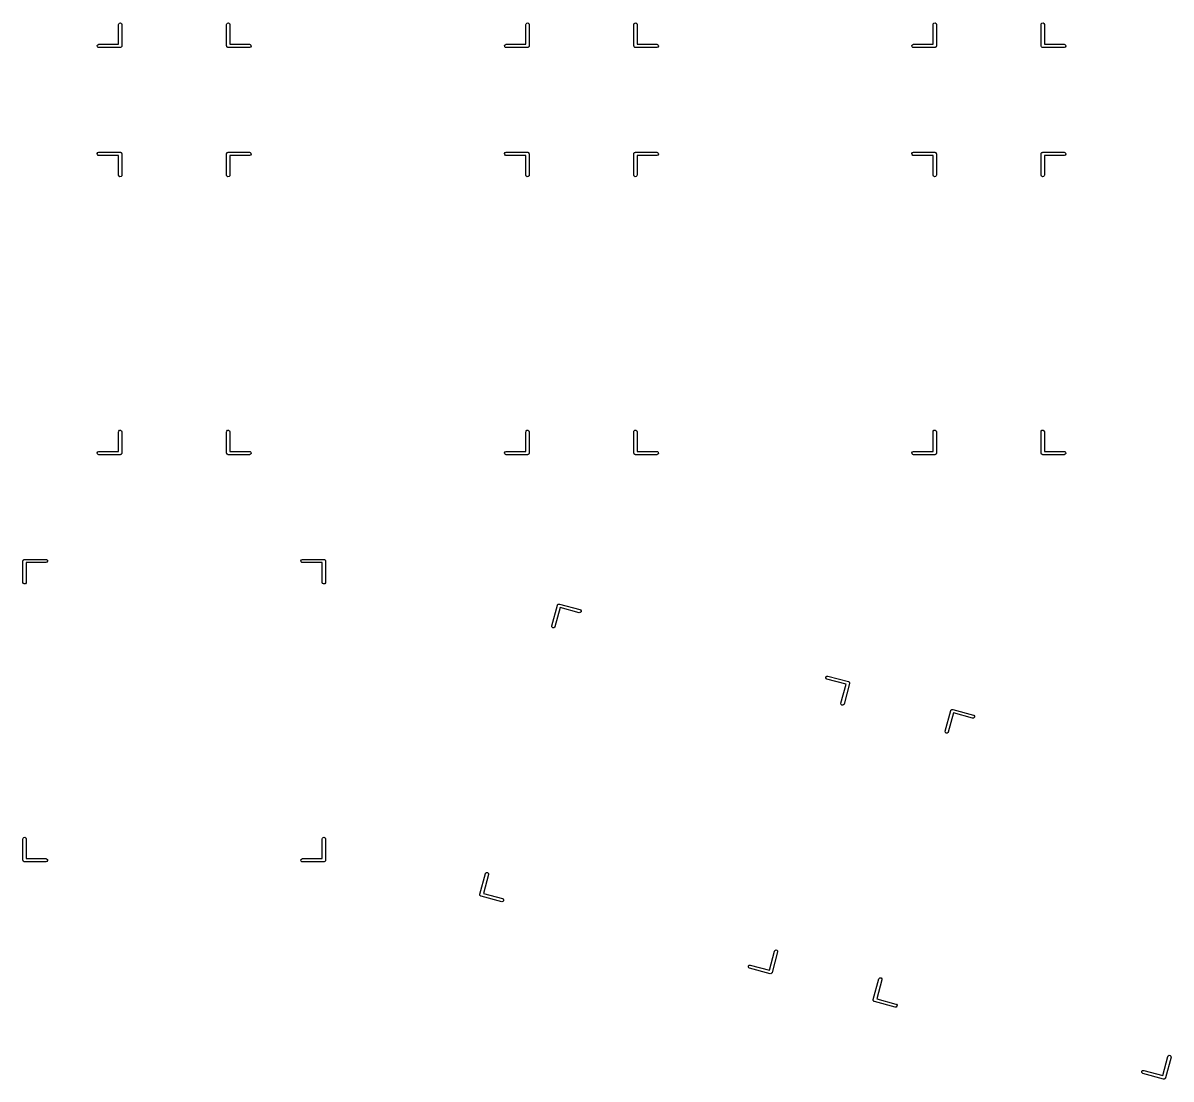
# Model space of a CAD drawing. Extents: x 32 to 256, y -138 to -27.
# Drawn here: x 89.4 to 143.1, y -128 to -78.6 of the extents above; entities that cross this region are included whole.
import ezdxf

# ---------------------------------------------------------------- set-up
doc = ezdxf.new("R2010")
doc.units = 0
doc.layers.add('BLACK', color=7, linetype='CONTINUOUS')

msp = doc.modelspace()

# ---------------------------------------------------------------- linework, layer by layer
at = {"layer": 'BLACK', "linetype": 'CONTINUOUS'}
for p, q in [((93.8375, -78.625), (93.842, -78.5993)), ((93.8375, -79.55), (93.8375, -78.625)), ((93.842, -78.5993), (93.875, -78.56)), ((93.875, -78.56), (93.9255, -78.5511)), ((93.9255, -78.5511), (93.97, -78.5768)), ((93.97, -78.5768), (93.9875, -78.625)), ((93.9875, -78.625), (93.9875, -79.625)), ((98.8875, -78.625), (98.892, -78.5993)), ((98.8875, -79.625), (98.8875, -78.625)), ((98.892, -78.5993), (98.925, -78.56)), ((98.925, -78.56), (98.9755, -78.5511)), ((98.9755, -78.5511), (99.02, -78.5768)), ((99.02, -78.5768), (99.0375, -78.625)), ((99.0375, -78.625), (99.0375, -79.55)), ((112.887, -78.625), (112.892, -78.5993)), ((112.887, -79.55), (112.887, -78.625)), ((112.892, -78.5993), (112.925, -78.56)), ((112.925, -78.56), (112.976, -78.5511)), ((112.976, -78.5511), (113.02, -78.5768)), ((113.02, -78.5768), (113.037, -78.625)), ((113.037, -78.625), (113.037, -79.625)), ((117.938, -78.625), (117.942, -78.5993)), ((117.938, -79.625), (117.938, -78.625)), ((117.942, -78.5993), (117.975, -78.56)), ((117.975, -78.56), (118.026, -78.5511)), ((118.026, -78.5511), (118.07, -78.5768)), ((118.07, -78.5768), (118.087, -78.625)), ((118.087, -78.625), (118.087, -79.55)), ((131.938, -78.625), (131.942, -78.5993)), ((131.938, -79.55), (131.938, -78.625)), ((131.942, -78.5993), (131.975, -78.56)), ((131.975, -78.56), (132.026, -78.5511)), ((132.026, -78.5511), (132.07, -78.5768)), ((132.07, -78.5768), (132.088, -78.625)), ((132.088, -78.625), (132.088, -79.625)), ((136.987, -78.625), (136.992, -78.5993)), ((136.987, -79.625), (136.987, -78.625)), ((136.992, -78.5993), (137.025, -78.56)), ((137.025, -78.56), (137.076, -78.5511)), ((137.076, -78.5511), (137.12, -78.5768)), ((137.12, -78.5768), (137.137, -78.625)), ((137.137, -78.625), (137.137, -79.55)), ((92.8386, -79.612), (92.8643, -79.5675)), ((92.8475, -79.6625), (92.8386, -79.612)), ((92.8868, -79.6955), (92.8475, -79.6625)), ((92.8643, -79.5675), (92.9125, -79.55)), ((92.9125, -79.7), (92.8868, -79.6955)), ((92.9125, -79.55), (93.8375, -79.55)), ((93.9125, -79.7), (92.9125, -79.7)), ((93.9308, -79.6933), (93.9125, -79.7)), ((93.95, -79.69), (93.9308, -79.6933)), ((93.9543, -79.6848), (93.95, -79.69)), ((93.9607, -79.6825), (93.9543, -79.6848)), ((93.9705, -79.6656), (93.9607, -79.6825)), ((93.983, -79.6507), (93.9705, -79.6656)), ((93.9847, -79.6409), (93.983, -79.6507)), ((93.9864, -79.638), (93.9847, -79.6409)), ((93.9875, -79.625), (93.9858, -79.6347)), ((93.9858, -79.6347), (93.9864, -79.638)), ((98.8942, -79.6433), (98.8875, -79.625)), ((98.8975, -79.6625), (98.8942, -79.6433)), ((98.9027, -79.6668), (98.8975, -79.6625)), ((98.905, -79.6732), (98.9027, -79.6668)), ((98.9219, -79.683), (98.905, -79.6732)), ((98.9368, -79.6955), (98.9219, -79.683)), ((98.9466, -79.6972), (98.9368, -79.6955)), ((98.9495, -79.6989), (98.9466, -79.6972)), ((98.9528, -79.6983), (98.9495, -79.6989)), ((98.9625, -79.7), (98.9528, -79.6983)), ((99.9625, -79.7), (98.9625, -79.7)), ((99.0375, -79.55), (99.9625, -79.55)), ((99.9625, -79.55), (99.9882, -79.5545)), ((100.011, -79.6825), (99.9625, -79.7)), ((99.9882, -79.5545), (100.027, -79.5875)), ((100.036, -79.638), (100.011, -79.6825)), ((100.027, -79.5875), (100.036, -79.638)), ((111.889, -79.612), (111.914, -79.5675)), ((111.898, -79.6625), (111.889, -79.612)), ((111.937, -79.6955), (111.898, -79.6625)), ((111.914, -79.5675), (111.962, -79.55)), ((111.962, -79.7), (111.937, -79.6955)), ((111.962, -79.55), (112.887, -79.55)), ((112.962, -79.7), (111.962, -79.7)), ((112.981, -79.6933), (112.962, -79.7)), ((113, -79.69), (112.981, -79.6933)), ((113.004, -79.6848), (113, -79.69)), ((113.011, -79.6825), (113.004, -79.6848)), ((113.02, -79.6656), (113.011, -79.6825)), ((113.033, -79.6507), (113.02, -79.6656)), ((113.035, -79.6409), (113.033, -79.6507)), ((113.036, -79.638), (113.035, -79.6409)), ((113.037, -79.625), (113.036, -79.6347)), ((113.036, -79.6347), (113.036, -79.638)), ((117.944, -79.6433), (117.938, -79.625)), ((117.948, -79.6625), (117.944, -79.6433)), ((117.953, -79.6668), (117.948, -79.6625)), ((117.955, -79.6732), (117.953, -79.6668)), ((117.972, -79.683), (117.955, -79.6732)), ((117.987, -79.6955), (117.972, -79.683)), ((117.997, -79.6972), (117.987, -79.6955)), ((117.999, -79.6989), (117.997, -79.6972)), ((118.003, -79.6983), (117.999, -79.6989)), ((118.012, -79.7), (118.003, -79.6983)), ((119.012, -79.7), (118.012, -79.7)), ((118.087, -79.55), (119.012, -79.55)), ((119.012, -79.55), (119.038, -79.5545)), ((119.061, -79.6825), (119.012, -79.7)), ((119.038, -79.5545), (119.077, -79.5875)), ((119.086, -79.638), (119.061, -79.6825)), ((119.077, -79.5875), (119.086, -79.638)), ((130.939, -79.612), (130.964, -79.5675)), ((130.948, -79.6625), (130.939, -79.612)), ((130.987, -79.6955), (130.948, -79.6625)), ((130.964, -79.5675), (131.012, -79.55)), ((131.012, -79.7), (130.987, -79.6955)), ((131.012, -79.55), (131.938, -79.55)), ((132.012, -79.7), (131.012, -79.7)), ((132.031, -79.6933), (132.012, -79.7)), ((132.05, -79.69), (132.031, -79.6933)), ((132.054, -79.6848), (132.05, -79.69)), ((132.061, -79.6825), (132.054, -79.6848)), ((132.07, -79.6656), (132.061, -79.6825)), ((132.083, -79.6507), (132.07, -79.6656)), ((132.085, -79.6409), (132.083, -79.6507)), ((132.086, -79.638), (132.085, -79.6409)), ((132.088, -79.625), (132.086, -79.6347)), ((132.086, -79.6347), (132.086, -79.638)), ((136.994, -79.6433), (136.987, -79.625)), ((136.998, -79.6625), (136.994, -79.6433)), ((137.003, -79.6668), (136.998, -79.6625)), ((137.005, -79.6732), (137.003, -79.6668)), ((137.022, -79.683), (137.005, -79.6732)), ((137.037, -79.6955), (137.022, -79.683)), ((137.047, -79.6972), (137.037, -79.6955)), ((137.049, -79.6989), (137.047, -79.6972)), ((137.053, -79.6983), (137.049, -79.6989)), ((137.062, -79.7), (137.053, -79.6983)), ((138.062, -79.7), (137.062, -79.7)), ((137.137, -79.55), (138.062, -79.55)), ((138.062, -79.55), (138.088, -79.5545)), ((138.111, -79.6825), (138.062, -79.7)), ((138.088, -79.5545), (138.127, -79.5875)), ((138.136, -79.638), (138.111, -79.6825)), ((138.127, -79.5875), (138.136, -79.638)), ((92.8386, -84.662), (92.8643, -84.6175)), ((92.8475, -84.7125), (92.8386, -84.662)), ((92.8868, -84.7455), (92.8475, -84.7125)), ((92.8643, -84.6175), (92.9125, -84.6)), ((92.9125, -84.75), (92.8868, -84.7455)), ((92.9125, -84.6), (93.9125, -84.6)), ((93.8375, -84.75), (92.9125, -84.75)), ((93.8375, -85.675), (93.8375, -84.75)), ((93.9125, -84.6), (93.9222, -84.6017)), ((93.9222, -84.6017), (93.9255, -84.6011)), ((93.9255, -84.6011), (93.9284, -84.6028)), ((93.9284, -84.6028), (93.9382, -84.6045)), ((93.9382, -84.6045), (93.9531, -84.617)), ((93.9531, -84.617), (93.97, -84.6268)), ((93.97, -84.6268), (93.9723, -84.6331)), ((93.9723, -84.6331), (93.9775, -84.6375)), ((93.9775, -84.6375), (93.9808, -84.6567)), ((93.9808, -84.6567), (93.9875, -84.675)), ((93.9875, -84.675), (93.9875, -85.675)), ((98.8875, -84.675), (98.8892, -84.6653)), ((98.8875, -85.675), (98.8875, -84.675)), ((98.8886, -84.662), (98.8903, -84.6591)), ((98.8892, -84.6653), (98.8886, -84.662)), ((98.8903, -84.6591), (98.892, -84.6493)), ((98.892, -84.6493), (98.9045, -84.6344)), ((98.9045, -84.6344), (98.9143, -84.6175)), ((98.9143, -84.6175), (98.9206, -84.6152)), ((98.9206, -84.6152), (98.925, -84.61)), ((98.925, -84.61), (98.9442, -84.6067)), ((98.9442, -84.6067), (98.9625, -84.6)), ((98.9625, -84.6), (99.9625, -84.6)), ((99.9625, -84.75), (99.0375, -84.75)), ((99.0375, -84.75), (99.0375, -85.675)), ((99.9625, -84.6), (99.9882, -84.6045)), ((100.011, -84.7325), (99.9625, -84.75)), ((99.9882, -84.6045), (100.027, -84.6375)), ((100.036, -84.688), (100.011, -84.7325)), ((100.027, -84.6375), (100.036, -84.688)), ((111.889, -84.662), (111.914, -84.6175)), ((111.898, -84.7125), (111.889, -84.662)), ((111.937, -84.7455), (111.898, -84.7125)), ((111.914, -84.6175), (111.962, -84.6)), ((111.962, -84.75), (111.937, -84.7455)), ((111.962, -84.6), (112.962, -84.6)), ((112.887, -84.75), (111.962, -84.75)), ((112.887, -85.675), (112.887, -84.75)), ((112.962, -84.6), (112.972, -84.6017)), ((112.972, -84.6017), (112.976, -84.6011)), ((112.976, -84.6011), (112.978, -84.6028)), ((112.978, -84.6028), (112.988, -84.6045)), ((112.988, -84.6045), (113.003, -84.617)), ((113.003, -84.617), (113.02, -84.6268)), ((113.02, -84.6268), (113.022, -84.6331)), ((113.022, -84.6331), (113.027, -84.6375)), ((113.027, -84.6375), (113.031, -84.6567)), ((113.031, -84.6567), (113.037, -84.675)), ((113.037, -84.675), (113.037, -85.675)), ((117.938, -84.675), (117.939, -84.6653)), ((117.938, -85.675), (117.938, -84.675)), ((117.939, -84.662), (117.94, -84.6591)), ((117.939, -84.6653), (117.939, -84.662)), ((117.94, -84.6591), (117.942, -84.6493)), ((117.942, -84.6493), (117.955, -84.6344)), ((117.955, -84.6344), (117.964, -84.6175)), ((117.964, -84.6175), (117.971, -84.6152)), ((117.971, -84.6152), (117.975, -84.61)), ((117.975, -84.61), (117.994, -84.6067)), ((117.994, -84.6067), (118.012, -84.6)), ((118.012, -84.6), (119.012, -84.6)), ((119.012, -84.75), (118.087, -84.75)), ((118.087, -84.75), (118.087, -85.675)), ((119.012, -84.6), (119.038, -84.6045)), ((119.061, -84.7325), (119.012, -84.75)), ((119.038, -84.6045), (119.077, -84.6375)), ((119.086, -84.688), (119.061, -84.7325)), ((119.077, -84.6375), (119.086, -84.688)), ((130.939, -84.662), (130.964, -84.6175)), ((130.948, -84.7125), (130.939, -84.662)), ((130.987, -84.7455), (130.948, -84.7125)), ((130.964, -84.6175), (131.012, -84.6)), ((131.012, -84.75), (130.987, -84.7455)), ((131.012, -84.6), (132.012, -84.6)), ((131.938, -84.75), (131.012, -84.75)), ((131.938, -85.675), (131.938, -84.75)), ((132.012, -84.6), (132.022, -84.6017)), ((132.022, -84.6017), (132.026, -84.6011)), ((132.026, -84.6011), (132.028, -84.6028)), ((132.028, -84.6028), (132.038, -84.6045)), ((132.038, -84.6045), (132.053, -84.617)), ((132.053, -84.617), (132.07, -84.6268)), ((132.07, -84.6268), (132.072, -84.6331)), ((132.072, -84.6331), (132.077, -84.6375)), ((132.077, -84.6375), (132.081, -84.6567)), ((132.081, -84.6567), (132.088, -84.675)), ((132.088, -84.675), (132.088, -85.675)), ((136.987, -84.675), (136.989, -84.6653)), ((136.987, -85.675), (136.987, -84.675)), ((136.989, -84.662), (136.99, -84.6591)), ((136.989, -84.6653), (136.989, -84.662)), ((136.99, -84.6591), (136.992, -84.6493)), ((136.992, -84.6493), (137.005, -84.6344)), ((137.005, -84.6344), (137.014, -84.6175)), ((137.014, -84.6175), (137.021, -84.6152)), ((137.021, -84.6152), (137.025, -84.61)), ((137.025, -84.61), (137.044, -84.6067)), ((137.044, -84.6067), (137.062, -84.6)), ((137.062, -84.6), (138.062, -84.6)), ((138.062, -84.75), (137.137, -84.75)), ((137.137, -84.75), (137.137, -85.675)), ((138.062, -84.6), (138.088, -84.6045)), ((138.111, -84.7325), (138.062, -84.75)), ((138.088, -84.6045), (138.127, -84.6375)), ((138.136, -84.688), (138.111, -84.7325)), ((138.127, -84.6375), (138.136, -84.688)), ((93.855, -85.7232), (93.8375, -85.675)), ((93.8995, -85.7489), (93.855, -85.7232)), ((93.95, -85.74), (93.8995, -85.7489)), ((93.983, -85.7007), (93.95, -85.74)), ((93.9875, -85.675), (93.983, -85.7007)), ((98.905, -85.7232), (98.8875, -85.675)), ((98.9495, -85.7489), (98.905, -85.7232)), ((99, -85.74), (98.9495, -85.7489)), ((99.033, -85.7007), (99, -85.74)), ((99.0375, -85.675), (99.033, -85.7007)), ((112.905, -85.7232), (112.887, -85.675)), ((112.949, -85.7489), (112.905, -85.7232)), ((113, -85.74), (112.949, -85.7489)), ((113.033, -85.7007), (113, -85.74)), ((113.037, -85.675), (113.033, -85.7007)), ((117.955, -85.7232), (117.938, -85.675)), ((117.999, -85.7489), (117.955, -85.7232)), ((118.05, -85.74), (117.999, -85.7489)), ((118.083, -85.7007), (118.05, -85.74)), ((118.087, -85.675), (118.083, -85.7007)), ((131.955, -85.7232), (131.938, -85.675)), ((131.999, -85.7489), (131.955, -85.7232)), ((132.05, -85.74), (131.999, -85.7489)), ((132.083, -85.7007), (132.05, -85.74)), ((132.088, -85.675), (132.083, -85.7007)), ((137.005, -85.7232), (136.987, -85.675)), ((137.049, -85.7489), (137.005, -85.7232)), ((137.1, -85.74), (137.049, -85.7489)), ((137.133, -85.7007), (137.1, -85.74)), ((137.137, -85.675), (137.133, -85.7007)), ((93.8375, -97.675), (93.842, -97.6493)), ((93.8375, -98.6), (93.8375, -97.675)), ((93.842, -97.6493), (93.875, -97.61)), ((93.875, -97.61), (93.9255, -97.6011)), ((93.9255, -97.6011), (93.97, -97.6268)), ((93.97, -97.6268), (93.9875, -97.675)), ((93.9875, -97.675), (93.9875, -98.675)), ((98.8875, -97.675), (98.892, -97.6493)), ((98.8875, -98.675), (98.8875, -97.675)), ((98.892, -97.6493), (98.925, -97.61)), ((98.925, -97.61), (98.9755, -97.6011)), ((98.9755, -97.6011), (99.02, -97.6268)), ((99.02, -97.6268), (99.0375, -97.675)), ((99.0375, -97.675), (99.0375, -98.6)), ((112.887, -97.675), (112.892, -97.6493)), ((112.887, -98.6), (112.887, -97.675)), ((112.892, -97.6493), (112.925, -97.61)), ((112.925, -97.61), (112.976, -97.6011)), ((112.976, -97.6011), (113.02, -97.6268)), ((113.02, -97.6268), (113.037, -97.675)), ((113.037, -97.675), (113.037, -98.675)), ((117.938, -97.675), (117.942, -97.6493)), ((117.938, -98.675), (117.938, -97.675)), ((117.942, -97.6493), (117.975, -97.61)), ((117.975, -97.61), (118.026, -97.6011)), ((118.026, -97.6011), (118.07, -97.6268)), ((118.07, -97.6268), (118.087, -97.675)), ((118.087, -97.675), (118.087, -98.6)), ((131.938, -97.675), (131.942, -97.6493)), ((131.938, -98.6), (131.938, -97.675)), ((131.942, -97.6493), (131.975, -97.61)), ((131.975, -97.61), (132.026, -97.6011)), ((132.026, -97.6011), (132.07, -97.6268)), ((132.07, -97.6268), (132.088, -97.675)), ((132.088, -97.675), (132.088, -98.675)), ((136.987, -97.675), (136.992, -97.6493)), ((136.987, -98.675), (136.987, -97.675)), ((136.992, -97.6493), (137.025, -97.61)), ((137.025, -97.61), (137.076, -97.6011)), ((137.076, -97.6011), (137.12, -97.6268)), ((137.12, -97.6268), (137.137, -97.675)), ((137.137, -97.675), (137.137, -98.6)), ((92.8386, -98.662), (92.8643, -98.6175)), ((92.8475, -98.7125), (92.8386, -98.662)), ((92.8868, -98.7455), (92.8475, -98.7125)), ((92.8643, -98.6175), (92.9125, -98.6)), ((92.9125, -98.75), (92.8868, -98.7455)), ((92.9125, -98.6), (93.8375, -98.6)), ((93.9125, -98.75), (92.9125, -98.75)), ((93.9308, -98.7433), (93.9125, -98.75)), ((93.95, -98.74), (93.9308, -98.7433)), ((93.9543, -98.7348), (93.95, -98.74)), ((93.9607, -98.7325), (93.9543, -98.7348)), ((93.9705, -98.7156), (93.9607, -98.7325)), ((93.983, -98.7007), (93.9705, -98.7156)), ((93.9847, -98.6909), (93.983, -98.7007)), ((93.9864, -98.688), (93.9847, -98.6909)), ((93.9875, -98.675), (93.9858, -98.6847)), ((93.9858, -98.6847), (93.9864, -98.688)), ((98.8942, -98.6933), (98.8875, -98.675)), ((98.8975, -98.7125), (98.8942, -98.6933)), ((98.9027, -98.7168), (98.8975, -98.7125)), ((98.905, -98.7232), (98.9027, -98.7168)), ((98.9219, -98.733), (98.905, -98.7232)), ((98.9368, -98.7455), (98.9219, -98.733)), ((98.9466, -98.7472), (98.9368, -98.7455)), ((98.9495, -98.7489), (98.9466, -98.7472)), ((98.9528, -98.7483), (98.9495, -98.7489)), ((98.9625, -98.75), (98.9528, -98.7483)), ((99.9625, -98.75), (98.9625, -98.75)), ((99.0375, -98.6), (99.9625, -98.6)), ((99.9625, -98.6), (99.9882, -98.6045)), ((100.011, -98.7325), (99.9625, -98.75)), ((99.9882, -98.6045), (100.027, -98.6375)), ((100.036, -98.688), (100.011, -98.7325)), ((100.027, -98.6375), (100.036, -98.688)), ((111.889, -98.662), (111.914, -98.6175)), ((111.898, -98.7125), (111.889, -98.662)), ((111.937, -98.7455), (111.898, -98.7125)), ((111.914, -98.6175), (111.962, -98.6)), ((111.962, -98.75), (111.937, -98.7455)), ((111.962, -98.6), (112.887, -98.6)), ((112.962, -98.75), (111.962, -98.75)), ((112.981, -98.7433), (112.962, -98.75)), ((113, -98.74), (112.981, -98.7433)), ((113.004, -98.7348), (113, -98.74)), ((113.011, -98.7325), (113.004, -98.7348)), ((113.02, -98.7156), (113.011, -98.7325)), ((113.033, -98.7007), (113.02, -98.7156)), ((113.035, -98.6909), (113.033, -98.7007)), ((113.036, -98.688), (113.035, -98.6909)), ((113.037, -98.675), (113.036, -98.6847)), ((113.036, -98.6847), (113.036, -98.688)), ((117.944, -98.6933), (117.938, -98.675)), ((117.948, -98.7125), (117.944, -98.6933)), ((117.953, -98.7168), (117.948, -98.7125)), ((117.955, -98.7232), (117.953, -98.7168)), ((117.972, -98.733), (117.955, -98.7232)), ((117.987, -98.7455), (117.972, -98.733)), ((117.997, -98.7472), (117.987, -98.7455)), ((117.999, -98.7489), (117.997, -98.7472)), ((118.003, -98.7483), (117.999, -98.7489)), ((118.012, -98.75), (118.003, -98.7483)), ((119.012, -98.75), (118.012, -98.75)), ((118.087, -98.6), (119.012, -98.6)), ((119.012, -98.6), (119.038, -98.6045)), ((119.061, -98.7325), (119.012, -98.75)), ((119.038, -98.6045), (119.077, -98.6375)), ((119.086, -98.688), (119.061, -98.7325)), ((119.077, -98.6375), (119.086, -98.688)), ((130.939, -98.662), (130.964, -98.6175)), ((130.948, -98.7125), (130.939, -98.662)), ((130.987, -98.7455), (130.948, -98.7125)), ((130.964, -98.6175), (131.012, -98.6)), ((131.012, -98.75), (130.987, -98.7455)), ((131.012, -98.6), (131.938, -98.6)), ((132.012, -98.75), (131.012, -98.75)), ((132.031, -98.7433), (132.012, -98.75)), ((132.05, -98.74), (132.031, -98.7433)), ((132.054, -98.7348), (132.05, -98.74)), ((132.061, -98.7325), (132.054, -98.7348)), ((132.07, -98.7156), (132.061, -98.7325)), ((132.083, -98.7007), (132.07, -98.7156)), ((132.085, -98.6909), (132.083, -98.7007)), ((132.086, -98.688), (132.085, -98.6909)), ((132.088, -98.675), (132.086, -98.6847)), ((132.086, -98.6847), (132.086, -98.688)), ((136.994, -98.6933), (136.987, -98.675)), ((136.998, -98.7125), (136.994, -98.6933)), ((137.003, -98.7168), (136.998, -98.7125)), ((137.005, -98.7232), (137.003, -98.7168)), ((137.022, -98.733), (137.005, -98.7232)), ((137.037, -98.7455), (137.022, -98.733)), ((137.047, -98.7472), (137.037, -98.7455)), ((137.049, -98.7489), (137.047, -98.7472)), ((137.053, -98.7483), (137.049, -98.7489)), ((137.062, -98.75), (137.053, -98.7483)), ((138.062, -98.75), (137.062, -98.75)), ((137.137, -98.6), (138.062, -98.6)), ((138.062, -98.6), (138.088, -98.6045)), ((138.111, -98.7325), (138.062, -98.75)), ((138.088, -98.6045), (138.127, -98.6375)), ((138.136, -98.688), (138.111, -98.7325)), ((138.127, -98.6375), (138.136, -98.688)), ((89.3625, -103.725), (89.3642, -103.715)), ((89.3625, -104.725), (89.3625, -103.725)), ((89.3636, -103.712), (89.3653, -103.709)), ((89.3642, -103.715), (89.3636, -103.712)), ((89.3653, -103.709), (89.367, -103.699)), ((89.367, -103.699), (89.3795, -103.684)), ((89.3795, -103.684), (89.3893, -103.668)), ((89.3893, -103.668), (89.3956, -103.665)), ((89.3956, -103.665), (89.4, -103.66)), ((89.4, -103.66), (89.4192, -103.657)), ((89.4192, -103.657), (89.4375, -103.65)), ((89.4375, -103.65), (90.4375, -103.65)), ((90.4375, -103.8), (89.5125, -103.8)), ((89.5125, -103.8), (89.5125, -104.725)), ((90.4375, -103.65), (90.4632, -103.655)), ((90.4857, -103.782), (90.4375, -103.8)), ((90.4632, -103.655), (90.5025, -103.688)), ((90.5114, -103.738), (90.4857, -103.782)), ((90.5025, -103.688), (90.5114, -103.738)), ((102.364, -103.712), (102.389, -103.668)), ((102.373, -103.762), (102.364, -103.712)), ((102.412, -103.795), (102.373, -103.762)), ((102.389, -103.668), (102.438, -103.65)), ((102.438, -103.8), (102.412, -103.795)), ((102.438, -103.65), (103.438, -103.65)), ((103.362, -103.8), (102.438, -103.8)), ((103.362, -104.725), (103.362, -103.8)), ((103.438, -103.65), (103.447, -103.652)), ((103.447, -103.652), (103.451, -103.651)), ((103.451, -103.651), (103.453, -103.653)), ((103.453, -103.653), (103.463, -103.655)), ((103.463, -103.655), (103.478, -103.667)), ((103.478, -103.667), (103.495, -103.677)), ((103.495, -103.677), (103.497, -103.683)), ((103.497, -103.683), (103.502, -103.688)), ((103.502, -103.688), (103.506, -103.707)), ((103.506, -103.707), (103.512, -103.725)), ((103.512, -103.725), (103.512, -104.725)), ((89.38, -104.773), (89.3625, -104.725)), ((89.4245, -104.799), (89.38, -104.773)), ((89.475, -104.79), (89.4245, -104.799)), ((89.508, -104.751), (89.475, -104.79)), ((89.5125, -104.725), (89.508, -104.751)), ((103.38, -104.773), (103.362, -104.725)), ((103.424, -104.799), (103.38, -104.773)), ((103.475, -104.79), (103.424, -104.799)), ((103.508, -104.751), (103.475, -104.79)), ((103.512, -104.725), (103.508, -104.751)), ((114.359, -105.793), (114.363, -105.784)), ((114.363, -105.781), (114.366, -105.779)), ((114.363, -105.784), (114.363, -105.781)), ((114.366, -105.779), (114.37, -105.77)), ((114.37, -105.77), (114.386, -105.758)), ((114.386, -105.758), (114.4, -105.745)), ((114.4, -105.745), (114.406, -105.744)), ((114.406, -105.744), (114.412, -105.74)), ((114.412, -105.74), (114.431, -105.742)), ((114.431, -105.742), (114.451, -105.74)), ((114.451, -105.74), (115.417, -105.999)), ((114.1, -106.759), (114.359, -105.793)), ((114.484, -105.905), (114.245, -106.798)), ((115.378, -106.144), (114.484, -105.905)), ((115.429, -106.139), (115.378, -106.144)), ((115.417, -105.999), (115.44, -106.01)), ((115.465, -106.103), (115.429, -106.139)), ((115.44, -106.01), (115.47, -106.052)), ((115.47, -106.052), (115.465, -106.103)), ((114.105, -106.81), (114.1, -106.759)), ((114.141, -106.847), (114.105, -106.81)), ((114.192, -106.851), (114.141, -106.847)), ((114.234, -106.822), (114.192, -106.851)), ((114.245, -106.798), (114.234, -106.822)), ((126.916, -109.197), (126.921, -109.146)), ((126.945, -109.239), (126.916, -109.197)), ((126.921, -109.146), (126.957, -109.109)), ((126.969, -109.25), (126.945, -109.239)), ((126.957, -109.109), (127.008, -109.105)), ((127.863, -109.489), (126.969, -109.25)), ((127.008, -109.105), (127.974, -109.364)), ((127.623, -110.383), (127.863, -109.489)), ((128.027, -109.456), (127.768, -110.421)), ((127.974, -109.364), (127.983, -109.368)), ((127.983, -109.368), (127.986, -109.368)), ((127.986, -109.368), (127.988, -109.371)), ((127.988, -109.371), (127.997, -109.375)), ((127.997, -109.375), (128.009, -109.391)), ((128.009, -109.391), (128.022, -109.404)), ((128.022, -109.404), (128.023, -109.411)), ((128.023, -109.411), (128.027, -109.417)), ((128.027, -109.417), (128.025, -109.436)), ((128.025, -109.436), (128.027, -109.456)), ((127.628, -110.434), (127.623, -110.383)), ((127.664, -110.47), (127.628, -110.434)), ((127.715, -110.475), (127.664, -110.47)), ((127.757, -110.445), (127.715, -110.475)), ((127.768, -110.421), (127.757, -110.445)), ((132.501, -111.69), (132.76, -110.724)), ((132.885, -110.835), (132.646, -111.729)), ((132.76, -110.724), (132.764, -110.715)), ((132.764, -110.711), (132.767, -110.709)), ((132.764, -110.715), (132.764, -110.711)), ((132.767, -110.709), (132.771, -110.7)), ((132.771, -110.7), (132.787, -110.689)), ((132.787, -110.689), (132.801, -110.675)), ((132.801, -110.675), (132.807, -110.675)), ((132.807, -110.675), (132.813, -110.671)), ((132.813, -110.671), (132.832, -110.672)), ((132.832, -110.672), (132.852, -110.671)), ((132.852, -110.671), (133.818, -110.93)), ((133.779, -111.074), (132.885, -110.835)), ((133.83, -111.07), (133.779, -111.074)), ((133.818, -110.93), (133.841, -110.941)), ((133.866, -111.034), (133.83, -111.07)), ((133.841, -110.941), (133.871, -110.983)), ((133.871, -110.983), (133.866, -111.034)), ((132.506, -111.741), (132.501, -111.69)), ((132.542, -111.777), (132.506, -111.741)), ((132.593, -111.782), (132.542, -111.777)), ((132.635, -111.752), (132.593, -111.782)), ((132.646, -111.729), (132.635, -111.752)), ((89.3625, -116.725), (89.367, -116.699)), ((89.3625, -117.725), (89.3625, -116.725)), ((89.367, -116.699), (89.4, -116.66)), ((89.4, -116.66), (89.4505, -116.651)), ((89.4505, -116.651), (89.495, -116.677)), ((89.495, -116.677), (89.5125, -116.725)), ((89.5125, -116.725), (89.5125, -117.65)), ((103.362, -116.725), (103.367, -116.699)), ((103.362, -117.65), (103.362, -116.725)), ((103.367, -116.699), (103.4, -116.66)), ((103.4, -116.66), (103.451, -116.651)), ((103.451, -116.651), (103.495, -116.677)), ((103.495, -116.677), (103.512, -116.725)), ((103.512, -116.725), (103.512, -117.725)), ((89.3692, -117.743), (89.3625, -117.725)), ((89.3725, -117.762), (89.3692, -117.743)), ((89.3777, -117.767), (89.3725, -117.762)), ((89.38, -117.773), (89.3777, -117.767)), ((89.3969, -117.783), (89.38, -117.773)), ((89.4118, -117.795), (89.3969, -117.783)), ((89.4216, -117.797), (89.4118, -117.795)), ((89.4245, -117.799), (89.4216, -117.797)), ((89.4278, -117.798), (89.4245, -117.799)), ((89.4375, -117.8), (89.4278, -117.798)), ((90.4375, -117.8), (89.4375, -117.8)), ((89.5125, -117.65), (90.4375, -117.65)), ((90.4375, -117.65), (90.4632, -117.655)), ((90.4857, -117.782), (90.4375, -117.8)), ((90.4632, -117.655), (90.5025, -117.688)), ((90.5114, -117.738), (90.4857, -117.782)), ((90.5025, -117.688), (90.5114, -117.738)), ((102.364, -117.712), (102.389, -117.668)), ((102.373, -117.762), (102.364, -117.712)), ((102.412, -117.795), (102.373, -117.762)), ((102.389, -117.668), (102.438, -117.65)), ((102.438, -117.8), (102.412, -117.795)), ((102.438, -117.65), (103.362, -117.65)), ((103.438, -117.8), (102.438, -117.8)), ((103.456, -117.793), (103.438, -117.8)), ((103.475, -117.79), (103.456, -117.793)), ((103.479, -117.785), (103.475, -117.79)), ((103.486, -117.782), (103.479, -117.785)), ((103.495, -117.766), (103.486, -117.782)), ((103.508, -117.751), (103.495, -117.766)), ((103.51, -117.741), (103.508, -117.751)), ((103.511, -117.738), (103.51, -117.741)), ((103.512, -117.725), (103.511, -117.735)), ((103.511, -117.735), (103.511, -117.738)), ((110.736, -119.316), (110.994, -118.35)), ((111.139, -118.389), (110.9, -119.283)), ((110.994, -118.35), (111.005, -118.327)), ((111.005, -118.327), (111.047, -118.297)), ((111.047, -118.297), (111.098, -118.302)), ((111.098, -118.302), (111.135, -118.338)), ((111.135, -118.338), (111.139, -118.389)), ((110.737, -119.336), (110.736, -119.316)), ((110.736, -119.355), (110.737, -119.336)), ((110.739, -119.361), (110.736, -119.355)), ((110.74, -119.367), (110.739, -119.361)), ((110.754, -119.381), (110.74, -119.367)), ((110.765, -119.397), (110.754, -119.381)), ((110.774, -119.401), (110.765, -119.397)), ((110.776, -119.404), (110.774, -119.401)), ((110.78, -119.404), (110.776, -119.404)), ((110.789, -119.408), (110.78, -119.404)), ((111.754, -119.667), (110.789, -119.408)), ((110.9, -119.283), (111.793, -119.522)), ((111.806, -119.662), (111.754, -119.667)), ((111.793, -119.522), (111.817, -119.533)), ((111.842, -119.626), (111.806, -119.662)), ((111.817, -119.533), (111.846, -119.575)), ((111.846, -119.575), (111.842, -119.626)), ((124.278, -122.867), (124.517, -121.974)), ((124.662, -122.013), (124.403, -122.979)), ((124.517, -121.974), (124.528, -121.95)), ((124.528, -121.95), (124.57, -121.921)), ((124.57, -121.921), (124.621, -121.925)), ((124.621, -121.925), (124.658, -121.961)), ((124.658, -121.961), (124.662, -122.013)), ((123.293, -122.72), (123.297, -122.669)), ((123.322, -122.762), (123.293, -122.72)), ((123.297, -122.669), (123.333, -122.632)), ((123.346, -122.773), (123.322, -122.762)), ((123.333, -122.632), (123.384, -122.628)), ((124.312, -123.032), (123.346, -122.773)), ((123.384, -122.628), (124.278, -122.867)), ((124.331, -123.03), (124.312, -123.032)), ((124.35, -123.032), (124.331, -123.03)), ((124.356, -123.028), (124.35, -123.032)), ((124.363, -123.027), (124.356, -123.028)), ((124.376, -123.013), (124.363, -123.027)), ((124.392, -123.002), (124.376, -123.013)), ((124.397, -122.993), (124.392, -123.002)), ((124.399, -122.991), (124.397, -122.993)), ((124.403, -122.979), (124.399, -122.987)), ((124.399, -122.987), (124.399, -122.991)), ((129.136, -124.247), (129.395, -123.281)), ((129.54, -123.32), (129.301, -124.213)), ((129.395, -123.281), (129.406, -123.257)), ((129.406, -123.257), (129.448, -123.228)), ((129.448, -123.228), (129.499, -123.232)), ((129.499, -123.232), (129.536, -123.269)), ((129.536, -123.269), (129.54, -123.32)), ((129.138, -124.266), (129.136, -124.247)), ((129.136, -124.286), (129.138, -124.266)), ((129.14, -124.291), (129.136, -124.286)), ((129.141, -124.298), (129.14, -124.291)), ((129.155, -124.312), (129.141, -124.298)), ((129.166, -124.328), (129.155, -124.312)), ((129.175, -124.332), (129.166, -124.328)), ((129.177, -124.334), (129.175, -124.332)), ((129.18, -124.334), (129.177, -124.334)), ((129.189, -124.339), (129.18, -124.334)), ((130.155, -124.597), (129.189, -124.339)), ((129.301, -124.213), (130.194, -124.453)), ((130.194, -124.453), (130.218, -124.464)), ((130.243, -124.557), (130.206, -124.593)), ((130.218, -124.464), (130.247, -124.506)), ((130.247, -124.506), (130.243, -124.557)), ((130.206, -124.593), (130.155, -124.597)), ((142.679, -127.798), (142.918, -126.904)), ((143.063, -126.943), (142.804, -127.909)), ((142.918, -126.904), (142.929, -126.881)), ((142.929, -126.881), (142.971, -126.851)), ((142.971, -126.851), (143.022, -126.856)), ((143.022, -126.856), (143.059, -126.892)), ((143.059, -126.892), (143.063, -126.943)), ((141.693, -127.65), (141.698, -127.599)), ((141.723, -127.692), (141.693, -127.65)), ((141.698, -127.599), (141.734, -127.563)), ((141.746, -127.703), (141.723, -127.692)), ((141.734, -127.563), (141.785, -127.558)), ((142.712, -127.962), (141.746, -127.703)), ((141.785, -127.558), (142.679, -127.798)), ((142.732, -127.96), (142.712, -127.962)), ((142.751, -127.962), (142.732, -127.96)), ((142.757, -127.958), (142.751, -127.962)), ((142.764, -127.958), (142.757, -127.958)), ((142.777, -127.944), (142.764, -127.958)), ((142.793, -127.933), (142.777, -127.944)), ((142.797, -127.924), (142.793, -127.933)), ((142.8, -127.921), (142.797, -127.924)), ((142.804, -127.909), (142.8, -127.918)), ((142.8, -127.918), (142.8, -127.921))]:
    msp.add_line(p, q, dxfattribs=at)

doc.saveas('drawing.dxf')
